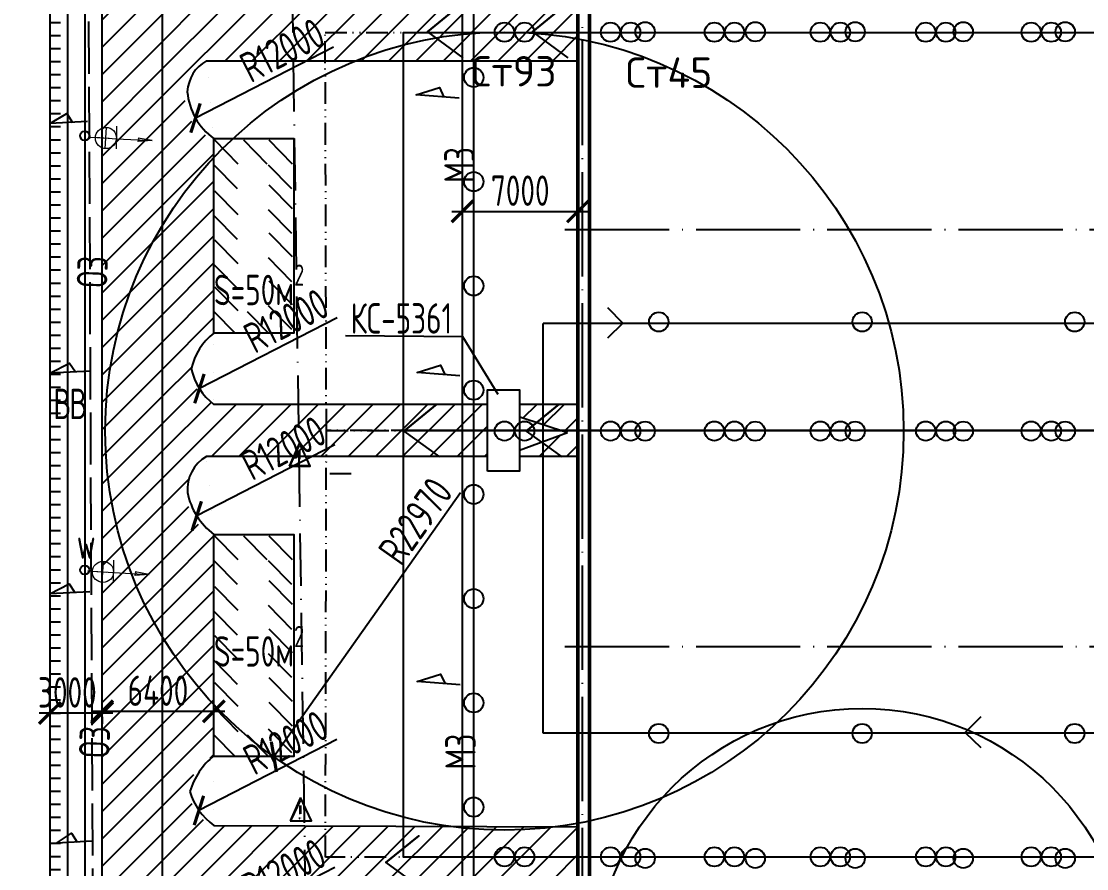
# Paper-space layout 'СГП' of a CAD drawing. Header units: millimetres. Extents: x 1 to 2190, y 0 to 1001.
# Drawn here: x 231.1 to 353.7, y 152.3 to 249.8 of the extents above; entities that cross this region are included whole.
import ezdxf

# ---------------------------------------------------------------- set-up
doc = ezdxf.new("R2010")
doc.units = ezdxf.units.MM
doc.header["$LTSCALE"] = 0.5
for name, pattern in [('480 Границы АССР', [9, 5, -1.3, 0, -1.4, 0, -1.3]), ('ACAD_ISO02W100', [15, 12, -3]), ('ACAD_ISO04W100', [30, 24, -3, 0, -3]), ('ACAD_ISO10W100', [18, 12, -3, 0, -3])]:
    doc.linetypes.add(name, pattern=pattern)
for name, color, linetype, lineweight in [('ЛИНИИ_01', 7, 'Continuous', 9), ('ТОЛСТЫЕ', 1, 'Continuous', 50), ('ТОНКИЕе', 7, 'Continuous', 25)]:
    doc.layers.add(name, color=color, linetype=linetype, lineweight=lineweight)
for name, color, linetype in [('оси', 7, 'ACAD_ISO04W100'), ('размеры', 7, 'Continuous'), ('тонкие', 7, 'Continuous')]:
    doc.layers.add(name, color=color, linetype=linetype)
doc.styles.add('Наклонный', font='isocpeur.ttf', dxfattribs={"width": 0.7, "height": 3.5})
doc.styles.add('Наклонный 5', font='isocpeur.ttf', dxfattribs={"height": 7})
doc.linetypes.add('119-1 Кабель высоковольтный подземный', pattern='A,8,-2,[31,Russia-GOST_Topo.shx,S=0.15,R=180,X=0,Y=0],1,[31,Russia-GOST_Topo.shx,S=0.1,R=180,X=0,Y=0],6,[31,Russia-GOST_Topo.shx,S=0.1,R=0,X=0,Y=0],1,[31,Russia-GOST_Topo.shx,S=0.15,R=0,X=0,Y=0],-2', length=20)
doc.dimstyles.new('СТРОИТЕЛЬНЫЙ', dxfattribs={"dimtxt": 3.5, "dimasz": 2.5, "dimexe": 1.25, "dimexo": 0.625, "dimtad": 1, "dimdec": 0, "dimlfac": 500, "dimdsep": 46, "dimtxsty": 'Наклонный', "dimblk1": 'ARCHTICK', "dimblk2": 'ARCHTICK', "dimsah": 1, "dimcen": 0, "dimdle": 1.25, "dimadec": 0, "dimazin": 0, "dimtfac": 0.75, "dimtdec": 0, "dimtmove": 0, "dimatfit": 3, "dimldrblk": 'ARCHTICK', "dimfxl": 1, "dimtolj": 1, "dimtzin": 0, "dimarcsym": 0})
pattern_1 = [(45, (-0.0765, 0.0526), (-1.571545, 1.571545), [])]

# ---------------------------------------------------------------- blocks, each defined once
blk = doc.blocks.new('_ArchTick')
at = {"color": 0, "linetype": 'ByBlock', "const_width": 0.15}
blk.add_lwpolyline([(-0.5, -0.5), (0.5, 0.5)], dxfattribs=at)
blk = doc.blocks.new('*D843')
at = {"layer": 'Defpoints', "color": 0, "transparency": 16777216}
for p in [(286.73, 202.64), (260.2, 165.14)]:
    blk.add_point(p, dxfattribs=at)
at = {"layer": 'размеры', "color": 0, "lineweight": -2, "transparency": 16777216}
blk.add_line((281.69, 195.52), (260.2, 165.14), dxfattribs=at)
at = {"layer": 'размеры', "color": 0, "lineweight": -2, "transparency": 16777216, "xscale": 2.5, "yscale": 2.5, "zscale": 2.5, "rotation": 234.7187039433721}
blk.add_blockref('_ArchTick', (260.2, 165.14), dxfattribs=at)
at = {"layer": 'размеры', "color": 0, "transparency": 16777216, "insert": (276.49, 192.28), "char_height": 3.5, "attachment_point": 5, "rotation": 54.7187, "style": 'Наклонный'}
blk.add_mtext('\\A1;R22970', dxfattribs=at)
blk = doc.blocks.new('*D856')
at = {"layer": 'Defpoints', "color": 0, "transparency": 16777216}
for p in [(281.91, 227.94), (295.2, 227.94), (295.2, 201.86)]:
    blk.add_point(p, dxfattribs=at)
at = {"layer": 'размеры', "color": 0, "lineweight": -2, "transparency": 16777216}
for p, q in [((281.91, 228.57), (281.91, 229.19)), ((295.2, 202.48), (295.2, 229.19)), ((280.66, 227.94), (296.45, 227.94))]:
    blk.add_line(p, q, dxfattribs=at)
at = {"layer": 'размеры', "color": 0, "lineweight": -2, "transparency": 16777216, "xscale": 2.5, "yscale": 2.5, "zscale": 2.5, "rotation": 180}
blk.add_blockref('_ArchTick', (281.91, 227.94), dxfattribs=at)
at = {"layer": 'размеры', "color": 0, "lineweight": -2, "transparency": 16777216, "xscale": 2.5, "yscale": 2.5, "zscale": 2.5}
blk.add_blockref('_ArchTick', (295.2, 227.94), dxfattribs=at)
at = {"layer": 'размеры', "color": 0, "transparency": 16777216, "insert": (288.55, 230.32), "char_height": 3.5, "attachment_point": 5, "style": 'Наклонный'}
blk.add_mtext('\\A1;7000', dxfattribs=at)
blk = doc.blocks.new('*D1050')
at = {"layer": 'Defpoints', "color": 0, "transparency": 16777216}
for p in [(240.43, 170.38), (240.43, 164.99), (253.3, 165.27)]:
    blk.add_point(p, dxfattribs=at)
at = {"layer": 'размеры', "color": 0, "lineweight": -2, "transparency": 16777216}
for p, q in [((240.43, 165.62), (240.43, 171.63)), ((253.3, 165.9), (253.3, 171.63)), ((254.55, 170.38), (239.18, 170.38))]:
    blk.add_line(p, q, dxfattribs=at)
at = {"layer": 'размеры', "color": 0, "lineweight": -2, "transparency": 16777216, "xscale": 2.5, "yscale": 2.5, "zscale": 2.5, "rotation": 180}
blk.add_blockref('_ArchTick', (240.43, 170.38), dxfattribs=at)
at = {"layer": 'размеры', "color": 0, "lineweight": -2, "transparency": 16777216, "xscale": 2.5, "yscale": 2.5, "zscale": 2.5}
blk.add_blockref('_ArchTick', (253.3, 170.38), dxfattribs=at)
at = {"layer": 'размеры', "color": 0, "transparency": 16777216, "insert": (246.86, 172.76), "char_height": 3.5, "attachment_point": 5, "style": 'Наклонный'}
blk.add_mtext('\\A1;6400', dxfattribs=at)
blk = doc.blocks.new('*D1052')
at = {"layer": 'Defpoints', "color": 0, "transparency": 16777216}
for p in [(234.43, 170.19), (234.43, 170.19), (240.43, 170.38)]:
    blk.add_point(p, dxfattribs=at)
at = {"layer": 'размеры', "color": 0, "lineweight": -2, "transparency": 16777216}
for p, q in [((234.43, 170.81), (234.43, 171.44)), ((241.68, 170.19), (233.18, 170.19)), ((240.43, 169.76), (240.43, 168.94))]:
    blk.add_line(p, q, dxfattribs=at)
at = {"layer": 'размеры', "color": 0, "lineweight": -2, "transparency": 16777216, "xscale": 2.5, "yscale": 2.5, "zscale": 2.5, "rotation": 180}
blk.add_blockref('_ArchTick', (234.43, 170.19), dxfattribs=at)
at = {"layer": 'размеры', "color": 0, "lineweight": -2, "transparency": 16777216, "xscale": 2.5, "yscale": 2.5, "zscale": 2.5}
blk.add_blockref('_ArchTick', (240.43, 170.19), dxfattribs=at)
at = {"layer": 'размеры', "color": 0, "transparency": 16777216, "insert": (236.43, 172.56), "char_height": 3.5, "attachment_point": 5, "style": 'Наклонный'}
blk.add_mtext('\\A1;3000', dxfattribs=at)
blk = doc.blocks.new('*D1068')
at = {"layer": 'Defpoints', "color": 0, "transparency": 16777216}
for p in [(271.27, 249.01), (251.18, 238.68)]:
    blk.add_point(p, dxfattribs=at)
at = {"layer": 'размеры', "color": 0, "lineweight": -2, "transparency": 16777216}
blk.add_line((267.06, 246.85), (251.18, 238.68), dxfattribs=at)
at = {"layer": 'размеры', "color": 0, "lineweight": -2, "transparency": 16777216, "xscale": 2.5, "yscale": 2.5, "zscale": 2.5, "rotation": 207.2222936335415}
blk.add_blockref('_ArchTick', (251.18, 238.68), dxfattribs=at)
at = {"layer": 'размеры', "color": 0, "transparency": 16777216, "insert": (261.17, 246.49), "char_height": 3.5, "attachment_point": 5, "rotation": 27.2223, "style": 'Наклонный'}
blk.add_mtext('\\A1;R12000', dxfattribs=at)
blk = doc.blocks.new('*D1069')
at = {"layer": 'Defpoints', "color": 0, "transparency": 16777216}
for p in [(271.71, 217.86), (251.63, 207.53)]:
    blk.add_point(p, dxfattribs=at)
at = {"layer": 'размеры', "color": 0, "lineweight": -2, "transparency": 16777216}
blk.add_line((267.5, 215.69), (251.63, 207.53), dxfattribs=at)
at = {"layer": 'размеры', "color": 0, "lineweight": -2, "transparency": 16777216, "xscale": 2.5, "yscale": 2.5, "zscale": 2.5, "rotation": 207.2222936335414}
blk.add_blockref('_ArchTick', (251.63, 207.53), dxfattribs=at)
at = {"layer": 'размеры', "color": 0, "transparency": 16777216, "insert": (261.61, 215.34), "char_height": 3.5, "attachment_point": 5, "rotation": 27.2223, "style": 'Наклонный'}
blk.add_mtext('\\A1;R12000', dxfattribs=at)
blk = doc.blocks.new('*D1070')
at = {"layer": 'Defpoints', "color": 0, "transparency": 16777216}
for p in [(271.41, 203.22), (251.32, 192.88)]:
    blk.add_point(p, dxfattribs=at)
at = {"layer": 'размеры', "color": 0, "lineweight": -2, "transparency": 16777216}
blk.add_line((267.2, 201.05), (251.32, 192.88), dxfattribs=at)
at = {"layer": 'размеры', "color": 0, "lineweight": -2, "transparency": 16777216, "xscale": 2.5, "yscale": 2.5, "zscale": 2.5, "rotation": 207.2222936335414}
blk.add_blockref('_ArchTick', (251.32, 192.88), dxfattribs=at)
at = {"layer": 'размеры', "color": 0, "transparency": 16777216, "insert": (261.31, 200.69), "char_height": 3.5, "attachment_point": 5, "rotation": 27.2223, "style": 'Наклонный'}
blk.add_mtext('\\A1;R12000', dxfattribs=at)
blk = doc.blocks.new('*D1071')
at = {"layer": 'Defpoints', "color": 0, "transparency": 16777216}
for p in [(271.66, 169.31), (251.57, 158.97)]:
    blk.add_point(p, dxfattribs=at)
at = {"layer": 'размеры', "color": 0, "lineweight": -2, "transparency": 16777216}
blk.add_line((267.45, 167.14), (251.57, 158.97), dxfattribs=at)
at = {"layer": 'размеры', "color": 0, "lineweight": -2, "transparency": 16777216, "xscale": 2.5, "yscale": 2.5, "zscale": 2.5, "rotation": 207.2222936335415}
blk.add_blockref('_ArchTick', (251.57, 158.97), dxfattribs=at)
at = {"layer": 'размеры', "color": 0, "transparency": 16777216, "insert": (261.56, 166.78), "char_height": 3.5, "attachment_point": 5, "rotation": 27.2223, "style": 'Наклонный'}
blk.add_mtext('\\A1;R12000', dxfattribs=at)
blk = doc.blocks.new('*D1072')
at = {"layer": 'Defpoints', "color": 0, "transparency": 16777216}
for p in [(271.41, 154.57), (251.32, 144.24)]:
    blk.add_point(p, dxfattribs=at)
at = {"layer": 'размеры', "color": 0, "lineweight": -2, "transparency": 16777216}
blk.add_line((267.2, 152.41), (251.32, 144.24), dxfattribs=at)
at = {"layer": 'размеры', "color": 0, "lineweight": -2, "transparency": 16777216, "xscale": 2.5, "yscale": 2.5, "zscale": 2.5, "rotation": 207.2222936335415}
blk.add_blockref('_ArchTick', (251.32, 144.24), dxfattribs=at)
at = {"layer": 'размеры', "color": 0, "transparency": 16777216, "insert": (261.31, 152.05), "char_height": 3.5, "attachment_point": 5, "rotation": 27.2223, "style": 'Наклонный'}
blk.add_mtext('\\A1;R12000', dxfattribs=at)

psp = doc.layouts.new('СГП')

# ---------------------------------------------------------------- hatches: boundary and pattern name
at = {"layer": 'тонкие', "transparency": 33554687}
h = psp.add_hatch(dxfattribs=at)
h.set_pattern_fill('ANSI31', scale=0.7)
h.set_pattern_definition(pattern_1)
edge = h.paths.add_edge_path()
edge.add_line((240.4316, 120.1094), (240.4316, 283.0792))
edge.add_line((240.4316, 283.0792), (247.3246, 282.7869))
edge.add_line((247.3246, 282.7869), (247.5777, 259.2657))
edge.add_arc((247.5777, 257.1336), 2.1321, 90, 264.625171)
edge.add_line((247.378, 255.0109), (247.378, 148.2329))
edge.add_arc((247.378, 146.2322), 2.0007, 90, 272.939514)
edge.add_line((247.4806, 144.2342), (249.6614, 120.1094))
edge.add_line((249.6614, 120.1094), (240.4316, 120.1094))
h = psp.add_hatch(dxfattribs=at)
h.set_pattern_fill('ANSI31', scale=0.7)
h.set_pattern_definition(pattern_1)
edge = h.paths.add_edge_path()
edge.add_line((249.6614, 120.1094), (253.2969, 120.1094))
edge.add_line((253.2969, 120.1094), (253.3724, 141.9518))
edge.add_arc((255.6712, 146.7705), 5.3389, 126.323454, 244.496173, ccw=False)
edge.add_line((252.5087, 151.0719), (295.1973, 151.0719))
edge.add_line((295.1973, 151.0719), (295.1973, 157.0719))
edge.add_line((295.1973, 157.0719), (253.2969, 157.2569))
edge.add_arc((254.7812, 161.2193), 4.2313, 110.535884, 249.464116, ccw=False)
edge.add_line((253.2969, 165.1817), (253.3724, 190.5936))
edge.add_arc((255.4647, 195.418), 5.2585, 125.224276, 246.554718, ccw=False)
edge.add_line((252.4316, 199.7137), (284.7833, 199.7137))
edge.add_line((284.7833, 199.7137), (284.7833, 205.7137))
edge.add_line((284.7833, 205.7137), (253.2969, 205.7137))
edge.add_arc((255.3041, 209.8139), 4.5651, 116.083667, 243.916333, ccw=False)
edge.add_line((253.2969, 213.914), (253.2969, 236.3129))
edge.add_arc((254.9332, 240.9928), 4.9578, 120.302458, 250.729145, ccw=False)
edge.add_line((252.4316, 245.2733), (295.1973, 245.2733))
edge.add_line((295.1973, 245.2733), (295.1973, 251.2733))
edge.add_line((295.1973, 251.2733), (252.5396, 251.2658))
edge.add_arc((253.4092, 254.5126), 3.3613, 95.487082, 255.006627, ccw=False)
edge.add_line((253.0878, 257.8584), (253.3724, 279.9121))
edge.add_line((253.3724, 279.9121), (247.2594, 283.014))
edge.add_line((247.2594, 283.014), (247.5777, 259.2657))
edge.add_arc((247.5777, 257.1336), 2.1321, -95.374829, 90, ccw=False)
edge.add_line((247.378, 255.0109), (247.378, 148.2329))
edge.add_arc((247.378, 146.2322), 2.0007, -87.060486, 90, ccw=False)
edge.add_line((247.4806, 144.2342), (249.6614, 120.1094))
h = psp.add_hatch(dxfattribs=at)
h.set_pattern_fill('ANSI31', scale=0.7)
h.set_pattern_definition(pattern_1)
h.paths.add_polyline_path([(288.5076, 204.241), (288.4611, 205.7137), (295.1973, 205.7137), (295.1973, 199.7137), (288.4611, 199.7137), (288.4611, 200.4015), (294.0087, 202.4228)])

# ---------------------------------------------------------------- linework, layer by layer
at = {"color": 23, "true_color": 0xe48653}
for p, q in [((298.5841, 216.8629), (300.3618, 215.0849)), ((300.3618, 215.0849), (298.5841, 213.3489)), ((341.5498, 169.7361), (339.7721, 167.9581)), ((339.7721, 167.9581), (341.5498, 166.2221))]:
    psp.add_line(p, q, dxfattribs=at)
at = {"layer": 'ЛИНИИ_01', "lineweight": 20}
for p, q in [((240.7922, 235.17), (240.9487, 237.5937)), ((239.1078, 236.4957), (241.2476, 236.3575)), ((239.6586, 236.4601), (242.0823, 236.3036)), ((242.0823, 236.3036), (246.1916, 236.0838)), ((244.5488, 235.9723), (244.7087, 236.1848)), ((246.1916, 236.0838), (244.5488, 235.9723)), ((244.5701, 236.3699), (244.7064, 236.1416)), ((246.1916, 236.0838), (244.5701, 236.3699)), ((240.45, 185.2218), (240.6065, 187.6455)), ((238.7655, 186.5474), (240.9053, 186.4093)), ((239.3164, 186.5119), (241.74, 186.3554)), ((244.2279, 186.4217), (244.3642, 186.1934)), ((245.8494, 186.1356), (244.2279, 186.4217)), ((241.74, 186.3554), (245.8494, 186.1356)), ((244.2066, 186.0241), (244.3665, 186.2365)), ((245.8494, 186.1356), (244.2066, 186.0241))]:
    psp.add_line(p, q, dxfattribs=at)
for centre in [(240.8705, 236.3818), (240.5282, 186.4336)]:
    psp.add_circle(centre, 1.2144, dxfattribs=at)
at = {"layer": 'оси', "color": 0}
for points in [[(295.6973, 273.8569), (475.6973, 273.8569), (475.6973, 129.8569), (295.6973, 129.8569), (295.6973, 273.8569)], [(293.6802, 225.8569), (293.6802, 225.8569), (476.7261, 225.8569)], [(293.6802, 177.8569), (293.6802, 177.8569), (476.7261, 177.8569)]]:
    psp.add_lwpolyline(points, dxfattribs=at)
at = {"layer": 'размеры', "lineweight": 20}
for p, q in [((242.0994, 235.1353), (242.1163, 237.7253)), ((241.7572, 185.1871), (241.7741, 187.777))]:
    psp.add_line(p, q, dxfattribs=at)
at = {"layer": 'ТОЛСТЫЕ', "color": 0}
psp.add_lwpolyline([(295.1973, 129.8569), (295.1973, 129.8569), (295.1973, 273.8569), (295.1973, 274.3569), (475.6973, 274.3569), (476.1973, 274.3569), (476.1973, 129.8569), (476.1973, 129.3569), (295.1973, 129.3569), (295.1973, 129.8569)], dxfattribs=at)
psp.add_lwpolyline([(296.5272, 272.9638), (473.618, 272.9638), (474.9001, 130.4761), (296.5272, 131.5698)], close=True, dxfattribs=at)
at = {"layer": 'ТОНКИЕе', "color": 0}
psp.add_lwpolyline([(506.0457, 90.6529), (264.4316, 90.6529, -0.41421356), (240.4316, 114.6529), (240.4316, 450.689, -0.41421356), (264.4316, 474.689), (379.4823, 474.689, 0.41421356), (403.4823, 498.689), (403.4823, 518.0831)], format="xyb", dxfattribs=at)
at = {"layer": 'ТОНКИЕе', "color": 4}
psp.add_lwpolyline([(474.1916, 349.8698), (474.1916, 349.8698), (474.2251, 380.6455), (474.2251, 380.6455), (415.9063, 380.6455), (413.9063, 380.6455), (413.9063, 510.0508), (413.9063, 510.0508), (385.6976, 510.0508), (385.6976, 510.0508), (385.6976, 480.689), (385.6976, 478.689), (236.4316, 478.689), (236.4316, 478.689), (236.4316, 84.6529), (236.4316, 84.6529), (508.2089, 84.6529)], dxfattribs=at)
at = {"layer": 'ТОНКИЕе', "color": 2, "true_color": 0xffff00}
psp.add_lwpolyline([(471.4152, 378.6455), (471.4152, 378.6455), (471.4152, 378.6455), (471.4152, 378.6455), (471.4152, 378.6455), (471.4152, 378.6455), (471.4152, 378.6455), (413.9063, 378.6455), (411.9063, 378.6455), (411.9063, 508.0508), (411.9063, 508.0508), (387.8916, 508.0508), (387.8916, 508.0508), (387.8916, 478.689), (387.8916, 476.689), (238.4316, 476.689), (238.4316, 476.689), (238.4316, 86.6529), (238.4316, 86.6529), (238.4316, 86.6529), (238.4316, 86.6529), (517.4839, 86.6529), (517.4839, 86.6529), (517.4839, 86.6529)], dxfattribs=at)
at = {"layer": 'ТОНКИЕе'}
for points in [[(234.4316, 480.689), (234.4316, 480.689), (234.4316, 480.689), (234.4316, 90.6529), (234.4316, 82.6529), (521.5008, 82.6529)], [(234.4316, 251.189), (234.4316, 249.689), (235.6316, 249.689)], [(234.4316, 249.689), (234.4316, 248.189), (235.6316, 248.189)], [(234.4316, 248.189), (234.4316, 246.689), (235.6316, 246.689)], [(234.4316, 246.689), (234.4316, 245.189), (235.6316, 245.189)], [(252.4316, 245.2733), (295.1973, 245.2733)], [(234.4316, 245.189), (234.4316, 243.689), (235.6316, 243.689)], [(234.4316, 243.689), (234.4316, 242.189), (235.6316, 242.189)], [(234.4316, 242.189), (234.4316, 240.689), (235.6316, 240.689)], [(234.4316, 240.689), (234.4316, 239.189), (235.6316, 239.189)], [(234.4316, 239.189), (234.4316, 237.689), (235.6316, 237.689)], [(234.4316, 237.689), (234.4316, 236.189), (235.6316, 236.189)], [(234.4316, 236.189), (234.4316, 234.689), (235.6316, 234.689)], [(234.4316, 234.689), (234.4316, 233.189), (235.6316, 233.189)], [(234.4316, 233.189), (234.4316, 231.689), (235.6316, 231.689)], [(234.4316, 231.689), (234.4316, 230.189), (235.6316, 230.189)], [(234.4316, 230.189), (234.4316, 228.689), (235.6316, 228.689)], [(234.4316, 228.689), (234.4316, 227.189), (235.6316, 227.189)], [(234.4316, 227.189), (234.4316, 225.689), (235.6316, 225.689)], [(234.4316, 225.689), (234.4316, 224.189), (235.6316, 224.189)], [(234.4316, 224.189), (234.4316, 222.689), (235.6316, 222.689)], [(234.4316, 222.689), (234.4316, 221.189), (235.6316, 221.189)], [(234.4316, 221.189), (234.4316, 219.689), (235.6316, 219.689)], [(234.4316, 219.689), (234.4316, 218.189), (235.6316, 218.189)], [(234.4316, 218.189), (234.4316, 216.689), (235.6316, 216.689)], [(234.4316, 216.689), (234.4316, 215.189), (235.6316, 215.189)], [(234.4316, 215.189), (234.4316, 213.689), (235.6316, 213.689)], [(234.4316, 213.689), (234.4316, 212.189), (235.6316, 212.189)], [(286.0031, 206.8718), (281.9308, 213.4827), (268.4444, 213.6046)], [(234.4316, 212.189), (234.4316, 210.689), (235.6316, 210.689)], [(234.4316, 210.689), (234.4316, 209.189), (235.6316, 209.189)], [(234.4316, 209.189), (234.4316, 207.689), (235.6316, 207.689)], [(234.4316, 207.689), (234.4316, 206.189), (235.6316, 206.189)], [(234.4316, 206.189), (234.4316, 204.689), (235.6316, 204.689)], [(284.7833, 205.7137), (253.2969, 205.7137)], [(295.1973, 205.7137), (295.1973, 199.7137), (288.4611, 199.7137)], [(295.1973, 199.7137), (295.1973, 205.7137), (288.4611, 205.7137)], [(234.4316, 204.689), (234.4316, 203.189), (235.6316, 203.189)], [(234.4316, 203.189), (234.4316, 201.689), (235.6316, 201.689)], [(234.4316, 201.689), (234.4316, 200.189), (235.6316, 200.189)], [(234.4316, 200.189), (234.4316, 198.689), (235.6316, 198.689)], [(234.4316, 198.689), (234.4316, 197.189), (235.6316, 197.189)], [(284.7833, 199.7137), (252.4316, 199.7137)], [(234.4316, 197.189), (234.4316, 195.689), (235.6316, 195.689)], [(234.4316, 195.689), (234.4316, 194.189), (235.6316, 194.189)], [(234.4316, 194.189), (234.4316, 192.689), (235.6316, 192.689)], [(234.4316, 192.689), (234.4316, 191.189), (235.6316, 191.189)], [(234.4316, 191.189), (234.4316, 189.689), (235.6316, 189.689)], [(234.4316, 189.689), (234.4316, 188.189), (235.6316, 188.189)], [(234.4316, 188.189), (234.4316, 186.689), (235.6316, 186.689)], [(234.4316, 186.689), (234.4316, 185.189), (235.6316, 185.189)], [(234.4316, 185.189), (234.4316, 183.689), (235.6316, 183.689)], [(234.4316, 183.689), (234.4316, 182.189), (235.6316, 182.189)], [(234.4316, 182.189), (234.4316, 180.689), (235.6316, 180.689)], [(234.4316, 180.689), (234.4316, 179.189), (235.6316, 179.189)], [(234.4316, 179.189), (234.4316, 177.689), (235.6316, 177.689)], [(234.4316, 177.689), (234.4316, 176.189), (235.6316, 176.189)], [(234.4316, 176.189), (234.4316, 174.689), (235.6316, 174.689)], [(234.4316, 174.689), (234.4316, 173.189), (235.6316, 173.189)], [(234.4316, 173.189), (234.4316, 171.689), (235.6316, 171.689)], [(234.4316, 171.689), (234.4316, 170.189), (235.6316, 170.189)], [(234.4316, 170.189), (234.4316, 168.689), (235.6316, 168.689)], [(234.4316, 168.689), (234.4316, 167.189), (235.6316, 167.189)], [(234.4316, 167.189), (234.4316, 165.689), (235.6316, 165.689)], [(234.4316, 165.689), (234.4316, 164.189), (235.6316, 164.189)], [(234.4316, 164.189), (234.4316, 162.689), (235.6316, 162.689)], [(234.4316, 162.689), (234.4316, 161.189), (235.6316, 161.189)], [(234.4316, 161.189), (234.4316, 159.689), (235.6316, 159.689)], [(234.4316, 159.689), (234.4316, 158.189), (235.6316, 158.189)], [(234.4316, 158.189), (234.4316, 156.689), (235.6316, 156.689)], [(253.2969, 157.2569), (295.1973, 157.0719)], [(234.4316, 156.689), (234.4316, 155.189), (235.6316, 155.189)], [(234.4316, 155.189), (234.4316, 153.689), (235.6316, 153.689)], [(234.4316, 153.689), (234.4316, 152.189), (235.6316, 152.189)]]:
    psp.add_lwpolyline(points, dxfattribs=at)
at = {"layer": 'ТОНКИЕе', "color": 237, "linetype": 'ACAD_ISO02W100', "true_color": 0x8a2466}
psp.add_lwpolyline([(239.378, 146.2854), (238.6067, 317.4466)], dxfattribs=at)
at = {"layer": 'ТОНКИЕе', "color": 153, "linetype": '119-1 Кабель высоковольтный подземный'}
psp.add_lwpolyline([(281.9125, 115.3569), (281.9125, 274.3582), (281.9125, 274.3582)], dxfattribs=at)
at = {"layer": 'ТОНКИЕе', "color": 201, "true_color": 0xd966ff}
psp.add_lwpolyline([(297.1973, 117.3569), (283.1973, 117.3569), (283.1973, 263.2633)], dxfattribs=at)
at = {"layer": 'ТОНКИЕе', "color": 52, "linetype": 'ACAD_ISO10W100', "true_color": 0xe6dc28}
psp.add_lwpolyline([(267.3163, 123.4633), (263.8525, 148.4394), (262.2675, 258.1137)], dxfattribs=at)
at = {"layer": 'ТОНКИЕе', "color": 30}
psp.add_lwpolyline([(247.378, 148.2329), (247.378, 255.0109)], dxfattribs=at)
at = {"layer": 'ТОНКИЕе', "color": 107, "true_color": 0x2e6b4a}
for points in [[(277.8663, 248.6088), (281.6627, 251.696), (277.8663, 248.6088), (281.9505, 245.6174)], [(275.1556, 202.6527), (278.952, 205.74), (275.1556, 202.6527), (279.2398, 199.6614)], [(273.086, 152.9692), (276.8823, 156.0565), (273.086, 152.9692), (277.1701, 149.9779)]]:
    psp.add_lwpolyline(points, dxfattribs=at)
at = {"layer": 'ТОНКИЕе', "color": 150}
for points in [[(289.959, 248.6088), (293.7554, 251.696), (289.959, 248.6088), (294.0432, 245.6174)], [(289.2483, 202.6527), (293.0447, 205.74), (289.2483, 202.6527), (293.3325, 199.6614)]]:
    psp.add_lwpolyline(points, dxfattribs=at)
at = {"layer": 'ТОНКИЕе', "color": 107, "linetype": '480 Границы АССР', "true_color": 0x2e6b4a}
psp.add_lwpolyline([(470.5148, 153.5958), (470.5148, 153.5958), (266.1328, 153.5958), (266.2433, 202.7137), (473.5955, 202.7137), (266.2433, 202.7137), (266.1074, 248.5164), (473.2229, 248.5164)], dxfattribs=at)
at = {"layer": 'ТОНКИЕе', "color": 150, "linetype": '119-1 Кабель высоковольтный подземный'}
psp.add_lwpolyline([(470.3035, 153.5958), (470.3035, 153.5958), (275.0999, 153.5958), (275.0999, 202.7137), (470.9133, 202.7137), (275.0999, 202.7137), (275.0999, 248.5164), (470.5407, 248.5164)], dxfattribs=at)
at = {"layer": 'ТОНКИЕе', "color": 153}
for points in [[(281.5039, 240.9484), (276.5568, 241.3362), (279.2483, 242.1831), (279.7758, 241.0839)], [(281.6173, 209.006), (276.6702, 209.3938), (279.3617, 210.2407), (279.8892, 209.1414)], [(281.6237, 173.4151), (276.6766, 173.8029), (279.3681, 174.6498), (279.8956, 173.5505)]]:
    psp.add_lwpolyline(points, dxfattribs=at)
at = {"layer": 'ТОНКИЕе', "color": 237, "true_color": 0x8a2466}
for points in [[(238.7678, 238.2729), (234.4316, 238.0397), (236.3694, 239.2001), (237.037, 238.1798)], [(239.0876, 209.5473), (234.4316, 209.297), (236.6892, 210.4746), (237.3567, 209.4543)], [(239.0231, 184.1507), (234.4316, 183.9038), (236.6247, 185.078), (237.2922, 184.0577)], [(239.2882, 155.4252), (235.1681, 155.2037), (236.8897, 156.3525), (237.5573, 155.3321)]]:
    psp.add_lwpolyline(points, dxfattribs=at)
at = {"layer": 'ТОНКИЕе', "color": 241}
for points in [[(253.2969, 236.3129), (262.4948, 236.3129), (262.4948, 213.914), (253.2969, 213.914)], [(253.2969, 190.7533), (262.4948, 190.7533), (262.4948, 165.1817), (253.2969, 165.1817)]]:
    psp.add_lwpolyline(points, close=True, dxfattribs=at)
for points in [[(253.3724, 236.1531), (256.0556, 233.423)], [(256.6991, 236.1531), (259.3823, 233.423)], [(259.6181, 236.1531), (262.3012, 233.423)], [(253.3047, 233.3103), (255.9879, 230.5802)], [(259.5504, 233.3103), (262.2335, 230.5802)], [(259.6181, 230.9897), (262.3012, 228.2595)], [(253.3724, 230.3162), (256.0556, 227.586)], [(259.5504, 228.1468), (262.2335, 225.4167)], [(253.3047, 227.4733), (255.9879, 224.7432)], [(253.3724, 224.6588), (256.0556, 221.9286)], [(259.6181, 225.4547), (262.3012, 222.7246)], [(259.5504, 222.6119), (262.2335, 219.8818)], [(253.3047, 221.8159), (255.9879, 219.0858)], [(259.6181, 219.932), (262.3012, 217.2019)], [(253.3724, 219.2544), (256.0556, 216.5243)], [(259.5504, 217.0892), (262.2335, 214.3591)], [(253.3047, 216.4116), (255.7593, 213.914)], [(257.1344, 216.4116), (259.589, 213.914)], [(253.3724, 190.5936), (256.0556, 187.8634)], [(256.6991, 190.5936), (259.3823, 187.8634)], [(259.6181, 190.5936), (262.3012, 187.8634)], [(253.3047, 187.7508), (255.9879, 185.0206)], [(259.5504, 187.7508), (262.2335, 185.0206)], [(259.6181, 185.4301), (262.3012, 182.6999)], [(253.3724, 184.7566), (256.0556, 182.0264)], [(253.3047, 181.9138), (255.9879, 179.1836)], [(259.5504, 182.5873), (262.2335, 179.8571)], [(253.3724, 179.0992), (256.0556, 176.369)], [(259.6181, 179.8952), (262.3012, 177.165)], [(259.5504, 177.0523), (262.2335, 174.3222)], [(253.3047, 176.2564), (255.9879, 173.5262)], [(259.6181, 174.2822), (262.3012, 171.552)], [(253.3724, 173.6949), (256.0556, 170.9647)], [(253.3724, 170.8059), (256.0556, 168.0758)], [(259.6181, 171.4534), (262.3012, 168.7233)], [(259.5504, 168.3569), (262.2335, 165.6268)], [(253.3047, 167.6793), (255.7593, 165.1817)], [(257.1344, 167.6793), (259.589, 165.1817)]]:
    psp.add_lwpolyline(points, dxfattribs=at)
at = {"layer": 'ТОНКИЕе', "color": 23, "true_color": 0xe48653}
for points in [[(470.3583, 215.0462), (470.3583, 215.0462), (470.3583, 215.0462), (470.3583, 215.0462), (470.3583, 215.0462), (470.3583, 215.0462), (296.1796, 215.0462), (291.1796, 215.0462)], [(291.1796, 167.8569), (291.1796, 215.0462)], [(289.2603, 139.8569), (289.2603, 139.8569), (470.3583, 139.8569), (470.3583, 139.8569), (470.3583, 167.8569), (470.3583, 167.8569), (296.1796, 167.8569), (291.1796, 167.8569)]]:
    psp.add_lwpolyline(points, dxfattribs=at)
at = {"layer": 'ТОНКИЕе', "color": 0, "linetype": '119-1 Кабель высоковольтный подземный'}
psp.add_lwpolyline([(284.7833, 198.0124), (284.7833, 207.3761), (288.4611, 207.3761), (288.4611, 198.0124)], close=True, dxfattribs=at)
for points in [[(294.0087, 202.4228), (288.5076, 204.241)], [(294.0087, 202.4228), (288.479, 200.408)]]:
    psp.add_lwpolyline(points, dxfattribs=at)
at = {"layer": 'ТОНКИЕе', "color": 52, "true_color": 0xe6dc28}
for points in [[(263.1457, 201.3044), (261.9458, 198.598)], [(261.9458, 198.598), (264.3872, 198.598), (263.1457, 201.3044)], [(263.1402, 200.3595), (263.1402, 199.4088)], [(263.1402, 198.9918), (263.1402, 199.0168)], [(266.6549, 197.7678), (269.0963, 197.7678)], [(263.2805, 160.4752), (262.0805, 157.7689)], [(262.0805, 157.7689), (264.5219, 157.7689), (263.2805, 160.4752)], [(263.275, 159.5304), (263.275, 158.5796)], [(263.2564, 158.0812), (263.2564, 158.1063)]]:
    psp.add_lwpolyline(points, dxfattribs=at)
at = {"layer": 'ТОНКИЕе', "lineweight": 5}
for points in [[(262.1452, 198.7401), (263.1496, 200.941)], [(263.0198, 200.3832), (263.0177, 199.3854)], [(262.1537, 198.7317), (264.1794, 198.7308)], [(262.28, 157.911), (263.2844, 160.1118)], [(263.1545, 159.554), (263.1524, 158.5563)]]:
    psp.add_lwpolyline(points, dxfattribs=at)
at = {"layer": 'ТОНКИЕе', "color": 107, "true_color": 0x2e6b4a}
for centre in [(286.733, 248.5619), (289.0519, 248.5619), (298.9407, 248.5619), (301.2596, 248.5619), (310.8939, 248.5619), (313.2128, 248.5619), (323.0764, 248.5619), (325.3953, 248.5619), (335.2129, 248.5619), (337.5318, 248.5619), (347.3494, 248.5619), (349.6683, 248.5619), (286.733, 202.6436), (289.0519, 202.6436), (298.9407, 202.6436), (301.2596, 202.6436), (310.8939, 202.6436), (313.2128, 202.6436), (323.0764, 202.6436), (325.3953, 202.6436), (335.2129, 202.6436), (337.5318, 202.6436), (347.3494, 202.6436), (349.6683, 202.6436), (286.733, 153.6301), (289.0519, 153.6301), (298.9407, 153.6301), (301.2596, 153.6301), (310.8939, 153.6301), (313.2128, 153.6301), (323.0764, 153.6301), (325.3953, 153.6301), (335.2129, 153.6301), (337.5318, 153.6301), (347.3494, 153.6301), (349.6683, 153.6301)]:
    psp.add_circle(centre, 1.1118, dxfattribs=at)
at = {"layer": 'ТОНКИЕе', "color": 150}
for centre in [(302.9219, 248.6093), (315.5959, 248.6093), (327.0964, 248.6093), (339.5358, 248.6093), (351.271, 248.6093), (302.9219, 202.6336), (315.5959, 202.6336), (327.0964, 202.6336), (339.5358, 202.6336), (351.271, 202.6336), (302.9219, 153.456), (315.5959, 153.456), (327.0964, 153.456), (339.5358, 153.456), (351.271, 153.456)]:
    psp.add_circle(centre, 1.1118, dxfattribs=at)
at = {"layer": 'ТОНКИЕе', "color": 107, "linetype": '119-1 Кабель высоковольтный подземный', "true_color": 0x2e6b4a}
psp.add_circle((286.733, 202.6436), 45.94, dxfattribs=at)
at = {"layer": 'ТОНКИЕе', "color": 222}
for centre in [(283.1973, 243.3569), (283.1973, 207.3569), (283.1973, 195.3569), (283.1973, 159.3569)]:
    psp.add_circle(centre, 1.1118, dxfattribs=at)
at = {"layer": 'ТОНКИЕе', "color": 201, "true_color": 0xd966ff}
for centre in [(283.1973, 243.3569), (283.1973, 231.3569), (283.1973, 231.3569), (283.1973, 231.3569), (283.1973, 219.3569), (283.1973, 219.3569), (283.1973, 219.3569), (283.1973, 207.3569), (283.1973, 195.3569), (283.1973, 183.3569), (283.1973, 183.3569), (283.1973, 171.3569), (283.1973, 171.3569), (283.1973, 159.3569)]:
    psp.add_circle(centre, 1.1118, dxfattribs=at)
at = {"layer": 'ТОНКИЕе', "color": 2, "true_color": 0xffff00}
for centre in [(238.4316, 236.6389), (238.4316, 186.6529)]:
    psp.add_circle(centre, 0.5316, dxfattribs=at)
at = {"layer": 'ТОНКИЕе', "color": 23, "true_color": 0xe48653}
for centre in [(304.496, 215.2141), (327.9006, 215.2141), (352.3624, 215.2141), (304.496, 167.8333), (327.9006, 167.8333), (352.3624, 167.8333)]:
    psp.add_circle(centre, 1.1118, dxfattribs=at)
at = {"layer": 'ТОНКИЕе', "color": 23, "linetype": '119-1 Кабель высоковольтный подземный', "true_color": 0xe48653}
psp.add_circle((327.9006, 139.8058), 30.9, dxfattribs=at)
at = {"layer": 'ТОНКИЕе'}
for centre, radius, start, end in [((254.601, 241.4788), 4.3708, 119.757963, 176.988818), ((254.5952, 195.9237), 4.364, 119.720474, 184.551821)]:
    psp.add_arc(centre, radius, start, end, dxfattribs=at)
at = {"layer": 'ТОНКИЕе', "color": 0}
for centre, radius, start, end in [((257.6927, 242.3723), 7.486, 185.087487, 234.040937), ((257.4656, 208.3982), 6.914, 127.080896, 168.18476), ((257.4656, 211.2295), 6.914, 191.81524, 232.919104), ((258.0674, 197.1489), 7.9788, 191.358927, 233.280388), ((258.8016, 158.5701), 8.673, 129.397448, 162.541903), ((257.3776, 163.0793), 7.1099, 195.559453, 234.97516)]:
    psp.add_arc(centre, radius, start, end, dxfattribs=at)
at = {"layer": 'ТОНКИЕе', "lineweight": 5}
for centre in [(263.1342, 198.9954), (263.2503, 158.0849)]:
    psp.add_arc(centre, 0.1309, 141.95244, 244.832495, dxfattribs=at)

# ---------------------------------------------------------------- texts
at = {"layer": 'ТОНКИЕе', "color": 107, "true_color": 0x2e6b4a, "insert": (282.8989, 245.8146), "char_height": 3.5, "attachment_point": 1, "style": 'Наклонный 5'}
psp.add_mtext_dynamic_manual_height_columns('Ст93', width=9.273799, gutter_width=140, heights=[0], dxfattribs=at)
at = {"layer": 'ТОНКИЕе', "color": 150, "insert": (300.689, 245.6547), "char_height": 3.5, "attachment_point": 1, "style": 'Наклонный 5'}
psp.add_mtext_dynamic_manual_height_columns('Ст45', width=9.273799, gutter_width=140, heights=[0], dxfattribs=at)
at = {"layer": 'ТОНКИЕе', "color": 153, "char_height": 3.5, "attachment_point": 1, "rotation": 90, "style": 'Наклонный'}
for insert in [(279.801, 231.2039), (279.9208, 163.6706)]:
    psp.add_mtext_dynamic_manual_height_columns('МЗ', width=2.290266, gutter_width=35, heights=[0], dxfattribs=dict(at, insert=insert))
at = {"layer": 'ТОНКИЕе', "color": 237, "true_color": 0x8a2466, "char_height": 3.5, "attachment_point": 1, "rotation": 88.056661, "style": 'Наклонный'}
for insert in [(237.5001, 219.2338), (237.7553, 165.1117)]:
    psp.add_mtext_dynamic_manual_height_columns('ОЗ', width=2.290266, gutter_width=35, heights=[0], dxfattribs=dict(at, insert=insert))
at = {"layer": 'ТОНКИЕе', "color": 0, "char_height": 3.5, "attachment_point": 1, "style": 'Наклонный'}
for insert in [(253.2969, 221.8239), (253.293, 180.2206)]:
    psp.add_mtext_dynamic_manual_height_columns('\\A1;S=50м{\\H0.7x;\\S2^ ;}', width=21.521296, gutter_width=35, heights=[0], dxfattribs=dict(at, insert=insert))
at = {"layer": 'ТОНКИЕе', "insert": (269.0205, 217.3653), "char_height": 3.5, "attachment_point": 1, "style": 'Наклонный'}
psp.add_mtext_dynamic_manual_height_columns('КС-5361', width=2.672454, gutter_width=35, heights=[0], dxfattribs=at)
at = {"layer": 'ТОНКИЕе', "color": 4, "insert": (234.8034, 207.5223), "char_height": 3.5, "attachment_point": 1, "style": 'Наклонный'}
psp.add_mtext_dynamic_manual_height_columns('\\A1;{\\T0.9;ВВ}', width=21.521296, gutter_width=35, heights=[0], dxfattribs=at)
at = {"layer": 'ТОНКИЕе', "color": 2, "insert": (237.504, 191.4387), "char_height": 3.5, "attachment_point": 1, "style": 'Наклонный'}
psp.add_mtext_dynamic_manual_height_columns('\\A1;{\\T0.9;w}', width=21.521296, gutter_width=35, heights=[0], dxfattribs=at)

# ---------------------------------------------------------------- dimensions: what is measured, and where the dimension line sits
at = {"layer": 'размеры', "color": 0}
for center, mpoint, picture, middle in [((271.2689, 249.0122), (251.1814, 238.6787), '*D1068', (262.2524, 244.3739)), ((271.7134, 217.8617), (251.6259, 207.5282), '*D1069', (262.6969, 213.2234)), ((271.4123, 203.2165), (251.3247, 192.8831), '*D1070', (262.3958, 198.5782)), ((271.66, 169.3075), (251.5725, 158.974), '*D1071', (262.6435, 164.6692)), ((271.4123, 154.5748), (251.3247, 144.2413), '*D1072', (262.3958, 149.9365))]:
    dim = psp.add_radius_dim(center=center, mpoint=mpoint, text='R12000', dimstyle='СТРОИТЕЛЬНЫЙ', dxfattribs=at)
    dim.commit()
    dim.dimension.update_dxf_attribs({"geometry": picture, "text_midpoint": middle, "dimtype": 164})
at = {"layer": 'размеры'}
for base, p1, p2, text, picture, middle in [((295.1973, 227.9415), (281.9125, 227.9415), (295.1973, 201.8569), '7000', '*D856', (288.5549, 230.3165)), ((240.4316, 170.3802), (253.2969, 165.2723), (240.4316, 164.993), '6400', '*D1050', (246.8643, 172.7552))]:
    dim = psp.add_linear_dim(base=base, p1=p1, p2=p2, text=text, dimstyle='СТРОИТЕЛЬНЫЙ', dxfattribs=at)
    dim.commit()
    dim.dimension.update_dxf_attribs({"geometry": picture, "text_midpoint": middle})
at = {"layer": 'размеры', "color": 0}
dim = psp.add_radius_dim(center=(286.733, 202.6436), mpoint=(260.1984, 165.1416), dimstyle='СТРОИТЕЛЬНЫЙ', dxfattribs=at)
dim.commit()
dim.dimension.update_dxf_attribs({"geometry": '*D843', "text_midpoint": (278.4306, 190.9096), "dimtype": 164})
at = {"layer": 'размеры'}
dim = psp.add_linear_dim(base=(234.4316, 170.189), p1=(240.4316, 170.3802), p2=(234.4316, 170.189), dimstyle='СТРОИТЕЛЬНЫЙ', dxfattribs=at)
dim.commit()
dim.dimension.update_dxf_attribs({"geometry": '*D1052', "text_midpoint": (236.4316, 170.189), "dimtype": 160})

doc.saveas('drawing.dxf')
